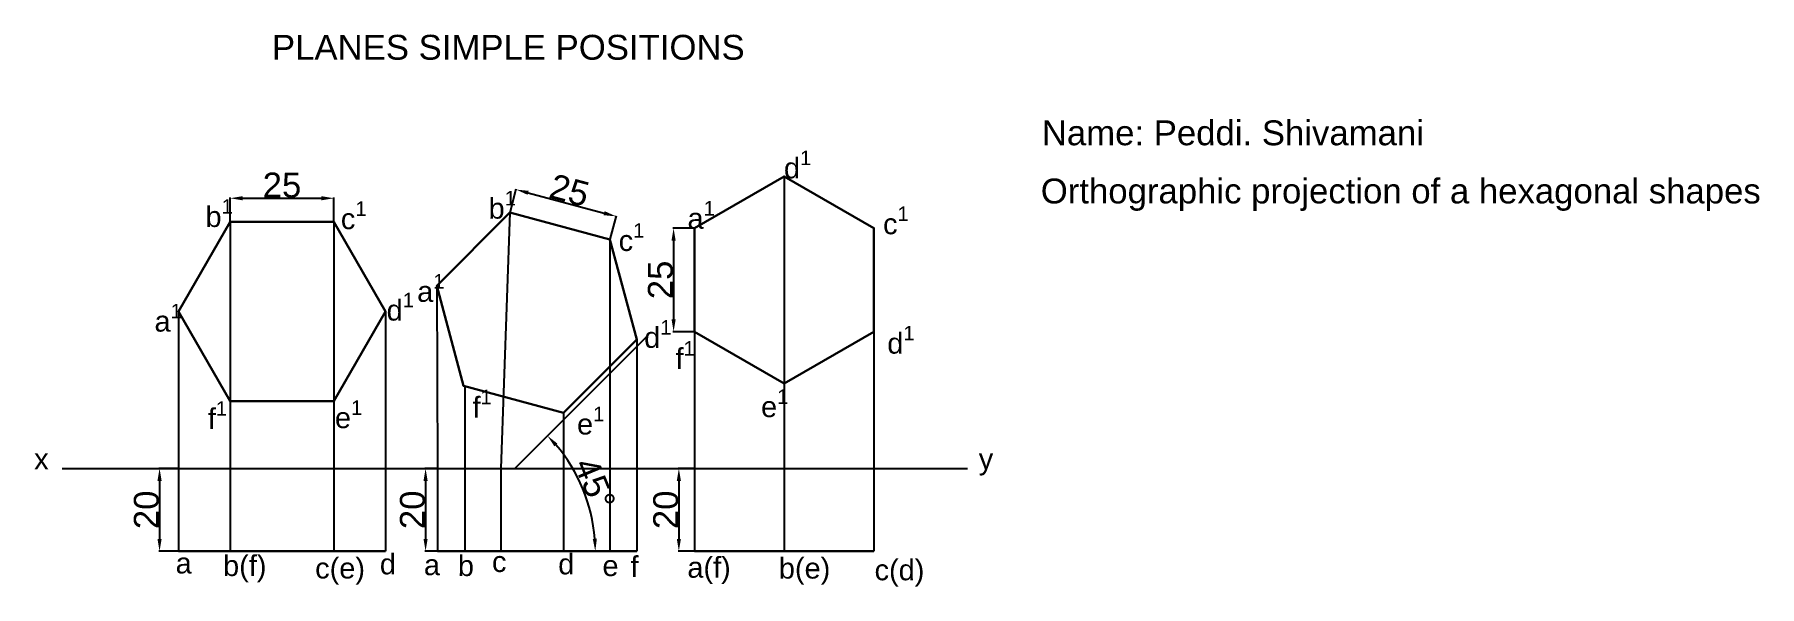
# Model space of a CAD drawing. Header units: millimetres. Extents: x 72 to 489, y 121 to 254.
import ezdxf

# ---------------------------------------------------------------- set-up
doc = ezdxf.new("R2010")
doc.units = ezdxf.units.MM
doc.header["$MEASUREMENT"] = 0
doc.header["$PDMODE"] = 35
doc.header["$PDSIZE"] = -3
doc.styles.get("Standard").update_dxf_attribs({"font": 'arial.ttf'})
doc.dimstyles.get("Standard").update_dxf_attribs({"dimtxt": 6, "dimasz": 3, "dimexe": 0.18, "dimexo": 0.0625, "dimgap": 0.09, "dimtad": 1, "dimdec": 0, "dimzin": 0, "dimdsep": 46, "dimtxsty": 'Standard', "dimcen": 0.09, "dimclrt": 2, "dimadec": 0, "dimazin": 0, "dimtfac": 1, "dimtdec": 0, "dimtofl": 0, "dimtmove": 0, "dimatfit": 3, "dimfxl": 1, "dimtolj": 1, "dimtzin": 0, "dimarcsym": 0})

# ---------------------------------------------------------------- blocks, each defined once
blk = doc.blocks.new('*D1')
at = {"color": 0, "lineweight": -2, "transparency": 16777216}
for p, q in [((119.7, 209.3), (119.7, 215.11)), ((122.7, 214.93), (141.7, 214.93)), ((144.7, 209.3), (144.7, 215.11))]:
    blk.add_line(p, q, dxfattribs=at)
at = {"color": 0, "transparency": 16777216}
for points in [[(122.7, 215.43), (122.7, 214.43), (119.7, 214.93)], [(141.7, 215.43), (141.7, 214.43), (144.7, 214.93)]]:
    blk.add_solid(points, dxfattribs=at)
at = {"layer": 'Defpoints', "color": 0, "transparency": 16777216}
for p in [(144.7, 214.93), (119.7, 209.24), (144.7, 209.24)]:
    blk.add_point(p, dxfattribs=at)
at = {"color": 2, "transparency": 16777216, "insert": (132.2, 218.08), "char_height": 6, "attachment_point": 5}
blk.add_mtext('\\A1;25', dxfattribs=at)
blk = doc.blocks.new('*D3')
at = {"color": 0, "lineweight": -2, "transparency": 16777216}
for p, q in [((187.24, 211.52), (188.76, 217.19)), ((191.61, 216.24), (209.96, 211.32)), ((211.39, 205.05), (212.91, 210.72))]:
    blk.add_line(p, q, dxfattribs=at)
at = {"color": 0, "transparency": 16777216}
for points in [[(191.74, 216.72), (191.48, 215.76), (188.71, 217.02)], [(210.09, 211.81), (209.83, 210.84), (212.86, 210.55)]]:
    blk.add_solid(points, dxfattribs=at)
at = {"layer": 'Defpoints', "color": 0, "transparency": 16777216}
for p in [(187.22, 211.46), (212.86, 210.55), (211.37, 204.99)]:
    blk.add_point(p, dxfattribs=at)
at = {"color": 2, "transparency": 16777216, "insert": (201.6, 216.83), "char_height": 6, "attachment_point": 5, "rotation": 345}
blk.add_mtext('\\A1;25', dxfattribs=at)
blk = doc.blocks.new('*D4')
at = {"color": 0, "lineweight": -2, "transparency": 16777216}
for p, q in [((231.71, 207.71), (226.55, 207.71)), ((226.73, 204.71), (226.73, 185.71)), ((231.71, 182.71), (226.55, 182.71))]:
    blk.add_line(p, q, dxfattribs=at)
at = {"color": 0, "transparency": 16777216}
for points in [[(226.23, 204.71), (227.23, 204.71), (226.73, 207.71)], [(226.23, 185.71), (227.23, 185.71), (226.73, 182.71)]]:
    blk.add_solid(points, dxfattribs=at)
at = {"layer": 'Defpoints', "color": 0, "transparency": 16777216}
for p in [(231.77, 207.71), (226.73, 182.71), (231.77, 182.71)]:
    blk.add_point(p, dxfattribs=at)
at = {"color": 2, "transparency": 16777216, "insert": (223.57, 195.21), "char_height": 6, "attachment_point": 5, "rotation": 90}
blk.add_mtext('\\A1;25', dxfattribs=at)
blk = doc.blocks.new('*D5')
at = {"color": 0, "lineweight": -2, "transparency": 16777216}
for p, q in [((107.14, 149.71), (102.47, 149.71)), ((102.65, 146.71), (102.65, 132.71)), ((107.14, 129.71), (102.47, 129.71))]:
    blk.add_line(p, q, dxfattribs=at)
at = {"color": 0, "transparency": 16777216}
for points in [[(102.15, 146.71), (103.15, 146.71), (102.65, 149.71)], [(102.15, 132.71), (103.15, 132.71), (102.65, 129.71)]]:
    blk.add_solid(points, dxfattribs=at)
at = {"layer": 'Defpoints', "color": 0, "transparency": 16777216}
for p in [(107.2, 149.71), (102.65, 129.71), (107.2, 129.71)]:
    blk.add_point(p, dxfattribs=at)
at = {"color": 2, "transparency": 16777216, "insert": (99.49, 139.71), "char_height": 6, "attachment_point": 5, "rotation": 90}
blk.add_mtext('\\A1;20', dxfattribs=at)
blk = doc.blocks.new('*D6')
at = {"color": 0, "lineweight": -2, "transparency": 16777216}
for p, q in [((169.69, 149.71), (166.68, 149.71)), ((166.86, 146.71), (166.86, 132.71)), ((169.69, 129.71), (166.68, 129.71))]:
    blk.add_line(p, q, dxfattribs=at)
at = {"color": 0, "transparency": 16777216}
for points in [[(166.36, 146.71), (167.36, 146.71), (166.86, 149.71)], [(166.36, 132.71), (167.36, 132.71), (166.86, 129.71)]]:
    blk.add_solid(points, dxfattribs=at)
at = {"layer": 'Defpoints', "color": 0, "transparency": 16777216}
for p in [(169.76, 149.71), (166.86, 129.71), (169.76, 129.71)]:
    blk.add_point(p, dxfattribs=at)
at = {"color": 2, "transparency": 16777216, "insert": (163.71, 139.71), "char_height": 6, "attachment_point": 5, "rotation": 90}
blk.add_mtext('\\A1;20', dxfattribs=at)
blk = doc.blocks.new('*D7')
at = {"color": 0, "lineweight": -2, "transparency": 16777216}
for p, q in [((231.71, 149.71), (227.82, 149.71)), ((228, 146.71), (228, 132.71)), ((231.71, 129.71), (227.82, 129.71))]:
    blk.add_line(p, q, dxfattribs=at)
at = {"color": 0, "transparency": 16777216}
for points in [[(227.5, 146.71), (228.5, 146.71), (228, 149.71)], [(227.5, 132.71), (228.5, 132.71), (228, 129.71)]]:
    blk.add_solid(points, dxfattribs=at)
at = {"layer": 'Defpoints', "color": 0, "transparency": 16777216}
for p in [(231.77, 149.71), (228, 129.71), (231.77, 129.71)]:
    blk.add_point(p, dxfattribs=at)
at = {"color": 2, "transparency": 16777216, "insert": (224.85, 139.71), "char_height": 6, "attachment_point": 5, "rotation": 90}
blk.add_mtext('\\A1;20', dxfattribs=at)
blk = doc.blocks.new('*D8')
at = {"color": 0, "lineweight": -2, "transparency": 16777216}
blk.add_arc((168.43, 129.71), 39.4, 4.3635, 40.6365, dxfattribs=at)
at = {"color": 0, "transparency": 16777216}
for points in [[(197.96, 155.03), (198.69, 155.71), (196.29, 157.57)], [(208.21, 132.73), (207.22, 132.69), (207.83, 129.71)]]:
    blk.add_solid(points, dxfattribs=at)
at = {"layer": 'Defpoints', "color": 0, "transparency": 16777216}
for p in [(220.25, 181.53), (188.43, 149.71), (206.49, 139.91), (169.76, 129.71), (217.84, 129.71)]:
    blk.add_point(p, dxfattribs=at)
at = {"color": 2, "transparency": 16777216, "insert": (207.73, 145.99), "char_height": 6, "attachment_point": 5, "rotation": 292.5}
blk.add_mtext('\\A1;45°', dxfattribs=at)

msp = doc.modelspace()

# ---------------------------------------------------------------- linework, layer by layer
for p, q in [((253.42, 220.21), (253.42, 149.71)), ((119.7, 209.24), (119.7, 149.71)), ((144.7, 209.24), (144.7, 149.71)), ((187.22, 211.46), (185.06, 149.71)), ((211.37, 204.99), (211.37, 149.71)), ((169.55, 193.78), (169.76, 149.71)), ((107.2, 187.58), (107.2, 149.71)), ((157.2, 187.58), (157.2, 149.71)), ((188.43, 149.71), (220.25, 181.53)), ((217.84, 180.84), (217.84, 149.71)), ((231.77, 182.71), (231.77, 149.71)), ((275.08, 182.71), (275.08, 149.71)), ((176.32, 169.55), (176.32, 149.71)), ((200.16, 163.17), (200.16, 149.71)), ((79.14, 149.71), (297.71, 149.71)), ((107.2, 149.71), (107.2, 129.71)), ((119.7, 149.71), (119.7, 129.71)), ((144.7, 149.71), (144.7, 129.71)), ((157.2, 149.71), (157.2, 129.71)), ((169.76, 149.71), (169.76, 129.71)), ((176.32, 149.71), (176.32, 129.71)), ((185.06, 149.71), (185.06, 129.71)), ((200.16, 149.71), (200.16, 129.71)), ((211.37, 149.71), (211.37, 129.71)), ((217.84, 149.71), (217.84, 129.71)), ((231.77, 149.71), (231.77, 129.71)), ((253.42, 149.71), (253.42, 129.71)), ((275.08, 149.71), (275.08, 129.71))]:
    msp.add_line(p, q)
at = {"color": 40, "lineweight": 30, "true_color": 0xf8d731}
for p, q in [((107.2, 129.71), (157.2, 129.71)), ((169.76, 129.71), (217.84, 129.71)), ((231.77, 129.71), (275.08, 129.71))]:
    msp.add_line(p, q, dxfattribs=at)
at = {"color": 2, "lineweight": 30}
for points in [[(231.77, 207.71), (231.77, 182.71), (253.42, 170.21), (275.08, 182.71), (275.08, 207.71), (253.42, 220.21)], [(144.7, 209.24), (119.7, 209.24), (107.2, 187.58), (119.7, 165.93), (144.7, 165.93), (157.2, 187.58)], [(187.22, 211.46), (169.55, 193.78), (176.02, 169.64), (200.16, 163.17), (217.84, 180.84), (211.37, 204.99)]]:
    msp.add_lwpolyline(points, close=True, dxfattribs=at)

# ---------------------------------------------------------------- texts
at = {"color": 4, "lineweight": 25}
msp.add_text('Name: Peddi. Shivamani', height=6, dxfattribs=at).set_placement((315.61, 227.72))
at = {"color": 4, "insert": (129.78, 254.37), "char_height": 6, "attachment_point": 1}
msp.add_mtext_dynamic_manual_height_columns('PLANES SIMPLE POSITIONS', width=124.4431, gutter_width=30, heights=[0], dxfattribs=at)
at = {"color": 130, "char_height": 5, "attachment_point": 1}
for s, insert in [('\\A1;d{\\H0.7x;\\S1^ ;}', (253.36, 226.43)), ('\\A1;b{\\H0.7x;\\S1^ ;}', (182.07, 216.7)), ('\\A1;b{\\H0.7x;\\S1^ ;}', (113.74, 214.69)), ('\\A1;c{\\H0.7x;\\S1^ ;}', (146.41, 214.17)), ('\\A1;a{\\H0.7x;\\S1^ ;}', (230.09, 214.26)), ('\\A1;c{\\H0.7x;\\S1^ ;}', (277.29, 212.94)), ('\\A1;c{\\H0.7x;\\S1^ ;}', (213.47, 208.9)), ('\\A1;a{\\H0.7x;\\S1^ ;}', (164.83, 196.62)), ('\\A1;d{\\H0.7x;\\S1^ ;}', (157.45, 192.1)), ('\\A1;a{\\H0.7x;\\S1^ ;}', (101.42, 189.44)), ('\\A1;d{\\H0.7x;\\S1^ ;}', (219.63, 185.52)), ('\\A1;d{\\H0.7x;\\S1^ ;}', (278.31, 184.12)), ('\\A1;f{\\H0.7x;\\S1^ ;}', (227.19, 180.45)), ('\\A1;f{\\H0.7x;\\S1^ ;}', (178.17, 168.7)), ('\\A1;e{\\H0.7x;\\S1^ ;}', (247.84, 168.8)), ('\\A1;f{\\H0.7x;\\S1^ ;}', (114.3, 165.93)), ('\\A1;e{\\H0.7x;\\S1^ ;}', (144.98, 166.14)), ('\\A1;e{\\H0.7x;\\S1^ ;}', (203.42, 164.6)), ('\\A1;x', (72.38, 154.49)), ('\\A1;y', (300.39, 154.49)), ('\\A1;d', (155.82, 129.14)), ('\\A1;d', (198.88, 129.14)), ('\\A1;a', (106.53, 129.35)), ('\\A1;b(f)', (117.98, 128.73)), ('\\A1;c(e)', (140.21, 128.14)), ('\\A1;a', (166.46, 128.94)), ('\\A1;b', (174.66, 128.73)), ('\\A1;c', (182.89, 129.71)), ('\\A1;e', (209.55, 128.73)), ('\\A1;f', (216.32, 128.53)), ('\\A1;a(f)', (230.05, 128.33)), ('\\A1;b(e)', (252.13, 128.12)), ('\\A1;c(d)', (275.24, 127.71))]:
    msp.add_mtext_dynamic_manual_height_columns(s, width=7.3618, gutter_width=25, heights=[0], dxfattribs=dict(at, insert=insert))
at = {"insert": (315.36, 219.68), "char_height": 6, "attachment_point": 1}
msp.add_mtext_dynamic_manual_height_columns('Orthographic projection of a hexagonal shapes', width=191.586, gutter_width=30, heights=[0], dxfattribs=at)

# ---------------------------------------------------------------- dimensions: what is measured, and where the dimension line sits
dim = msp.add_linear_dim(base=(144.7, 214.93), p1=(119.7, 209.24), p2=(144.7, 209.24), dimstyle='Standard')
dim.commit()
dim.dimension.update_dxf_attribs({"geometry": '*D1', "text_midpoint": (132.2, 218.08)})
dim = msp.add_aligned_dim(p1=(187.22, 211.46), p2=(211.37, 204.99), distance=5.75, dimstyle='Standard')
dim.commit()
dim.dimension.update_dxf_attribs({"geometry": '*D3', "text_midpoint": (201.6, 216.83)})
for base, p1, p2, picture, middle in [((226.73, 182.71), (231.77, 207.71), (231.77, 182.71), '*D4', (223.57, 195.21)), ((102.65, 129.71), (107.2, 149.71), (107.2, 129.71), '*D5', (99.49, 139.71)), ((166.86, 129.71), (169.76, 149.71), (169.76, 129.71), '*D6', (163.71, 139.71)), ((228, 129.71), (231.77, 149.71), (231.77, 129.71), '*D7', (224.85, 139.71))]:
    dim = msp.add_linear_dim(base=base, p1=p1, p2=p2, angle=90, dimstyle='Standard')
    dim.commit()
    dim.dimension.update_dxf_attribs({"geometry": picture, "text_midpoint": middle})
dim = msp.add_angular_dim_2l(base=(206.49, 139.91), line1=((169.76, 129.71), (217.84, 129.71)), line2=((188.43, 149.71), (220.25, 181.53)), dimstyle='Standard')
dim.commit()
dim.dimension.update_dxf_attribs({"geometry": '*D8', "text_midpoint": (207.73, 145.99)})

doc.saveas('drawing.dxf')
